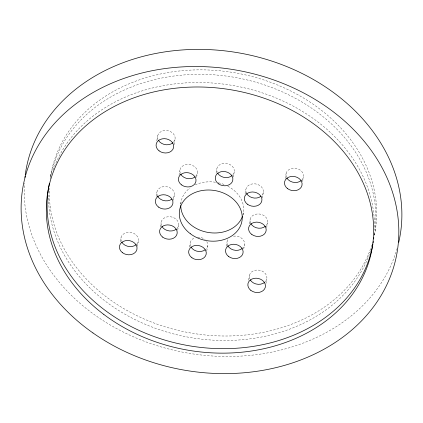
<?xml version="1.0" encoding="UTF-8"?>
<svg xmlns="http://www.w3.org/2000/svg" width="423" height="423" viewBox="0 0 423 423"><rect width="100%" height="100%" fill="white"/><g stroke="black" fill="none" stroke-linecap="round" stroke-linejoin="round"><path stroke-width="0.32" stroke-dasharray="2.12 1.59" d="M50.623 176.301L51.416 171.828M120.269 241.935L121.052 237.525M137.443 246.429L138.342 241.385M156.801 140.748L157.7 135.704M156.119 196.499L156.907 192.084M174.091 144.608L174.99 139.564M160.328 226.86L161.115 222.45M173.43 200.38L174.329 195.341M179.029 175.222L179.928 170.183M180.647 204.267L180.986 202.379M177.713 230.308L178.612 225.263M196.637 177.406L197.425 172.996M189.43 247.148L190.218 242.733M216.037 173.229L216.819 168.819M206.741 251.029L207.64 245.99M233.348 177.115L234.242 172.071M226.247 246.223L227.035 241.808M245.06 193.956L245.848 189.541M243.029 214.953L243.479 212.431M243.748 249.036L244.531 244.626M249.343 223.878L250.13 219.468M262.334 198.027L263.344 192.359M248.571 280.285L249.47 275.241M266.654 227.764L267.553 222.72M265.972 283.51L266.76 279.101M285.218 178.464L286.117 173.419M302.619 181.694L303.407 177.279M374.408 235.315L374.635 234.035M227.838 186.215A31.651 25.375 10.1 0 1 242.908 215.027M180.806 203.965A31.651 25.375 10.1 0 1 190.101 187.875M195.236 184.862A31.651 25.375 10.1 0 1 215.534 182.234M218.464 182.778A31.651 25.375 10.1 0 1 225.496 185.089M246.419 193.1A8.862 7.106 10.1 0 1 255.661 183.926A8.862 7.106 10.1 0 1 261.752 195.569M250.564 223.027A8.862 7.106 10.1 0 1 260.182 214.112A8.862 7.106 10.1 0 1 265.834 225.882M233.549 236.166A8.862 7.106 10.1 0 1 243.204 239.825A8.862 7.106 10.1 0 1 242.601 248.169M227.606 245.366A8.862 7.106 10.1 0 1 228.32 238.953M206.762 241.575A8.862 7.106 10.1 0 1 206.239 248.803M190.651 246.297A8.862 7.106 10.1 0 1 194.406 237.948M197.509 237.224A8.862 7.106 10.1 0 1 204.298 239.032M204.727 239.339A8.862 7.106 10.1 0 1 205.129 239.672M161.496 225.575A8.862 7.106 10.1 0 1 171.199 216.877A8.862 7.106 10.1 0 1 177.02 228.473M157.34 195.648A8.862 7.106 10.1 0 1 166.678 186.686A8.862 7.106 10.1 0 1 172.928 198.154M180.309 173.308A8.862 7.106 10.1 0 1 190.287 164.663A8.862 7.106 10.1 0 1 195.495 176.544M217.253 172.383A8.862 7.106 10.1 0 1 226.871 163.468A8.862 7.106 10.1 0 1 232.523 175.233M397.155 248.46A189.906 152.259 10.1 0 1 186.977 352.951A189.906 152.259 10.1 0 1 24.428 183.138M53.187 169.909A164.584 131.96 10.1 0 1 235.69 86.006A164.584 131.96 10.1 0 1 374.366 230.043M370.58 250.85A164.584 131.96 10.1 0 1 190.202 337.512A164.584 131.96 10.1 0 1 48.571 195.32M48.645 192.761A164.584 131.96 10.1 0 1 48.74 190.847M50.152 178.807A164.584 131.96 10.1 0 1 235.04 77.43A164.584 131.96 10.1 0 1 374.307 236.002M158.001 139.416A8.862 7.106 10.1 0 1 167.682 130.654A8.862 7.106 10.1 0 1 173.456 142.302M121.353 241.237A8.862 7.106 10.1 0 1 131.035 232.476A8.862 7.106 10.1 0 1 136.809 244.124M286.419 177.131A8.862 7.106 10.1 0 1 296.1 168.375A8.862 7.106 10.1 0 1 301.869 180.018M249.771 278.953A8.862 7.106 10.1 0 1 259.828 270.271A8.862 7.106 10.1 0 1 264.745 282.294M50.533 176.856A164.584 131.96 10.1 0 1 236.621 73.1A164.584 131.96 10.1 0 1 374.376 235.288M371.769 245.166A164.584 131.96 10.1 0 1 190.218 332.906A164.584 131.96 10.1 0 1 49.438 188.293"/><path stroke-width="0.63" d="M242.585 216.042A31.651 25.375 10.1 0 1 208.105 232.444A31.651 25.375 10.1 0 1 180.753 205.562M261.049 196.219A8.862 7.106 10.1 0 1 246.641 193.528M265.48 226.205A8.862 7.106 10.1 0 1 250.77 223.46M242.236 248.486A8.862 7.106 10.1 0 1 227.828 245.795M205.187 249.782A8.862 7.106 10.1 0 1 191.096 247.148M176.317 229.123A8.862 7.106 10.1 0 1 161.909 226.432M171.881 199.133A8.862 7.106 10.1 0 1 157.546 196.076M195.13 176.856A8.862 7.106 10.1 0 1 180.721 174.165M232.169 175.556A8.862 7.106 10.1 0 1 217.697 173.229M25.248 174.879A189.906 152.259 10.1 0 1 240.253 53.129A189.906 152.259 10.1 0 1 398.752 242.279M24.936 177.411A189.906 152.259 10.1 0 1 25.084 176.148M372.885 244.002A164.584 131.96 10.1 0 1 185.85 345.184A164.584 131.96 10.1 0 1 49.38 183.434M373.784 237.689A164.584 131.96 10.1 0 1 373.636 238.958M373.292 241.485A164.584 131.96 10.1 0 1 373.097 242.744M172.975 142.757A8.862 7.106 10.1 0 1 158.445 140.304M136.328 244.579A8.862 7.106 10.1 0 1 121.798 242.125M301.393 180.473A8.862 7.106 10.1 0 1 286.857 178.02M264.745 282.294A8.862 7.106 10.1 0 1 250.21 279.841M190.318 233.718A31.651 25.375 10.1 0 0 241.718 222.186A31.651 25.375 10.1 0 0 200.28 190.884A31.651 25.375 10.1 0 0 190.318 233.718M251.87 234.516A8.862 7.106 10.1 0 0 266.093 230.916A8.862 7.106 10.1 0 0 254.186 222.429A8.862 7.106 10.1 0 0 251.87 234.516M228.594 256.486A8.862 7.106 10.1 0 0 242.987 253.255A8.862 7.106 10.1 0 0 231.386 244.494A8.862 7.106 10.1 0 0 228.594 256.486M191.952 257.787A8.862 7.106 10.1 0 0 206.181 254.181A8.862 7.106 10.1 0 0 194.268 245.7A8.862 7.106 10.1 0 0 191.952 257.787M162.675 237.123A8.862 7.106 10.1 0 0 177.068 233.898A8.862 7.106 10.1 0 0 165.467 225.131A8.862 7.106 10.1 0 0 162.675 237.123M158.646 207.138A8.862 7.106 10.1 0 0 172.87 203.532A8.862 7.106 10.1 0 0 160.962 195.051A8.862 7.106 10.1 0 0 158.646 207.138M181.488 184.856A8.862 7.106 10.1 0 0 195.881 181.631A8.862 7.106 10.1 0 0 184.28 172.864A8.862 7.106 10.1 0 0 181.488 184.856M218.559 183.868A8.862 7.106 10.1 0 0 232.782 180.267A8.862 7.106 10.1 0 0 220.875 171.78A8.862 7.106 10.1 0 0 218.559 183.868M247.407 204.219A8.862 7.106 10.1 0 0 261.8 200.988A8.862 7.106 10.1 0 0 250.199 192.222A8.862 7.106 10.1 0 0 247.407 204.219M92.954 332.943A189.906 152.259 10.1 0 0 396.859 253.789A189.906 152.259 10.1 0 0 140.108 73.47A189.906 152.259 10.1 0 0 92.954 332.943M159.08 150.842A8.862 7.106 10.1 0 0 173.53 147.759A8.862 7.106 10.1 0 0 162.051 138.887A8.862 7.106 10.1 0 0 159.08 150.842M122.432 252.658A8.862 7.106 10.1 0 0 136.883 249.581A8.862 7.106 10.1 0 0 125.404 240.708A8.862 7.106 10.1 0 0 122.432 252.658M250.844 290.379A8.862 7.106 10.1 0 0 265.3 287.296A8.862 7.106 10.1 0 0 253.816 278.424A8.862 7.106 10.1 0 0 250.844 290.379M287.492 188.558A8.862 7.106 10.1 0 0 301.948 185.475A8.862 7.106 10.1 0 0 290.464 176.603A8.862 7.106 10.1 0 0 287.492 188.558M103.852 314.469A164.584 131.96 10.1 0 0 370.955 254.101A164.584 131.96 10.1 0 0 155.119 91.632A164.584 131.96 10.1 0 0 103.852 314.469"/></g></svg>
